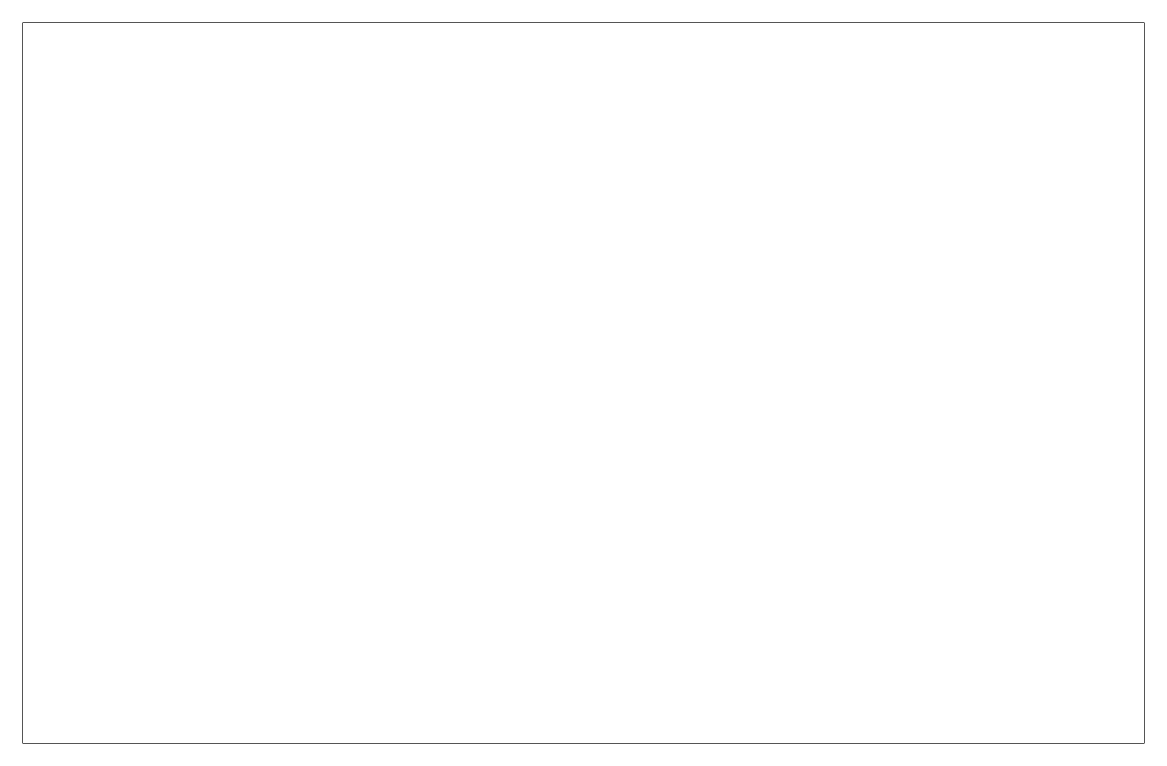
# Model space of a CAD drawing. Extents: x -74 to 427, y -8 to 314.
import ezdxf

# ---------------------------------------------------------------- set-up
doc = ezdxf.new("R2010")
doc.units = 0
doc.layers.add('11RO1_GBR', color=3, linetype='CONTINUOUS')

msp = doc.modelspace()

# ---------------------------------------------------------------- linework, layer by layer
at = {"layer": '11RO1_GBR', "const_width": 0.2}
for points in [[(-74.199978, 314.100006), (-74.199978, -7.899984)], [(-74.199978, 314.100006), (426.80001, 314.100006)], [(426.80001, 314.100006), (426.80001, -7.899984)], [(-74.199978, -7.899984), (426.80001, -7.899984)]]:
    msp.add_lwpolyline(points, dxfattribs=at)

doc.saveas('drawing.dxf')
